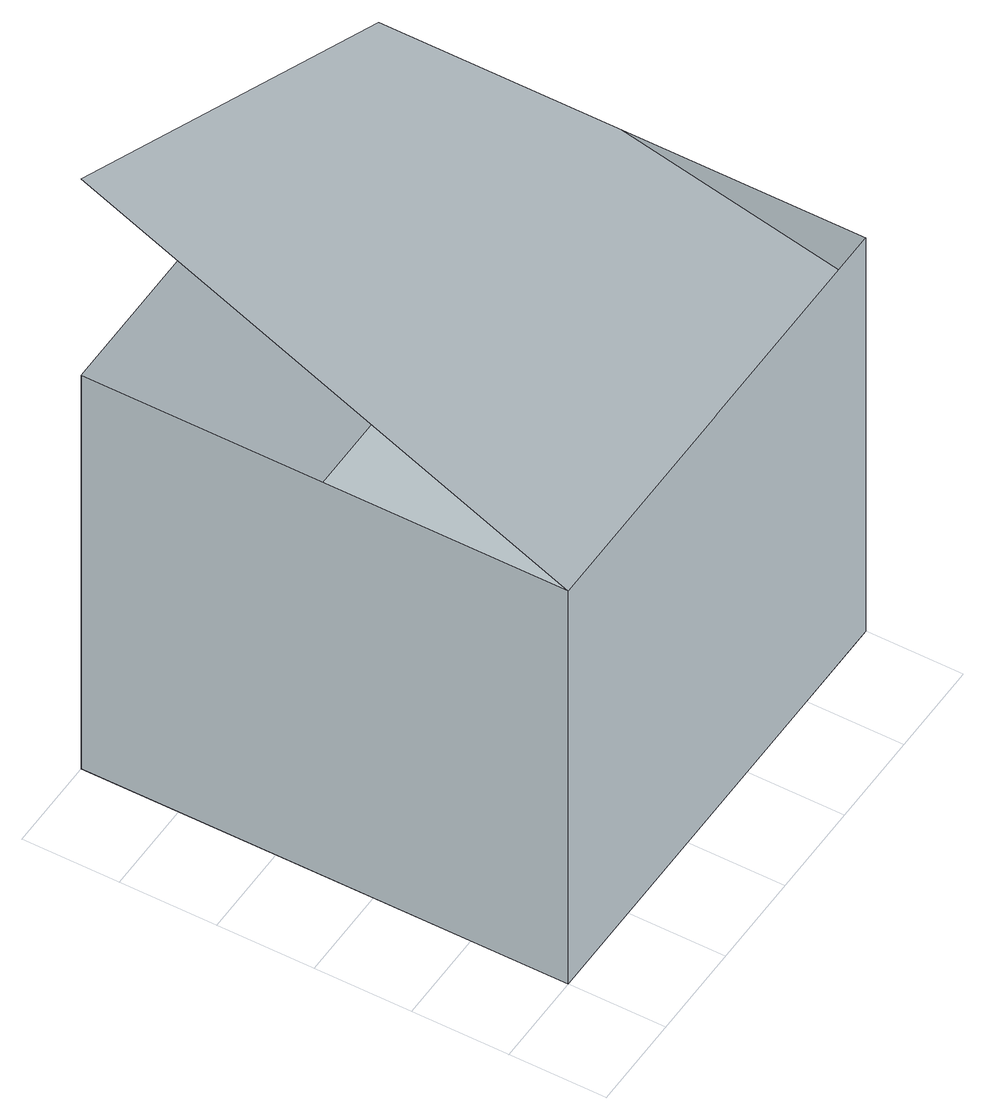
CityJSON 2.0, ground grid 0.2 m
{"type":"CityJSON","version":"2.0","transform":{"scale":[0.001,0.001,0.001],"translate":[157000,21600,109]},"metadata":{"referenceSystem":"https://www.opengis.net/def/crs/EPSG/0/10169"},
"CityObjects":{
"object1":{"type":"GenericCityObject","attributes":{"name":"雨水管路","year":2011},"geometry":[{"type":"MultiSurface","lod":"3","boundaries":[[[0,1,2,3]],[[4,5,6,7]],[[2,4,7,3]],[[8,5,1,0]],[[7,8,0,3]],[[1,5,4,2]]]}]}
},
"vertices":[
[0,1000,0],[1000,1000,0],[1000,0,0],[0,0,0],[1000,0,1000],[1000,1000,1000],[0,1000,1500],[0,0,1000],[0,1000,1000]
]}
